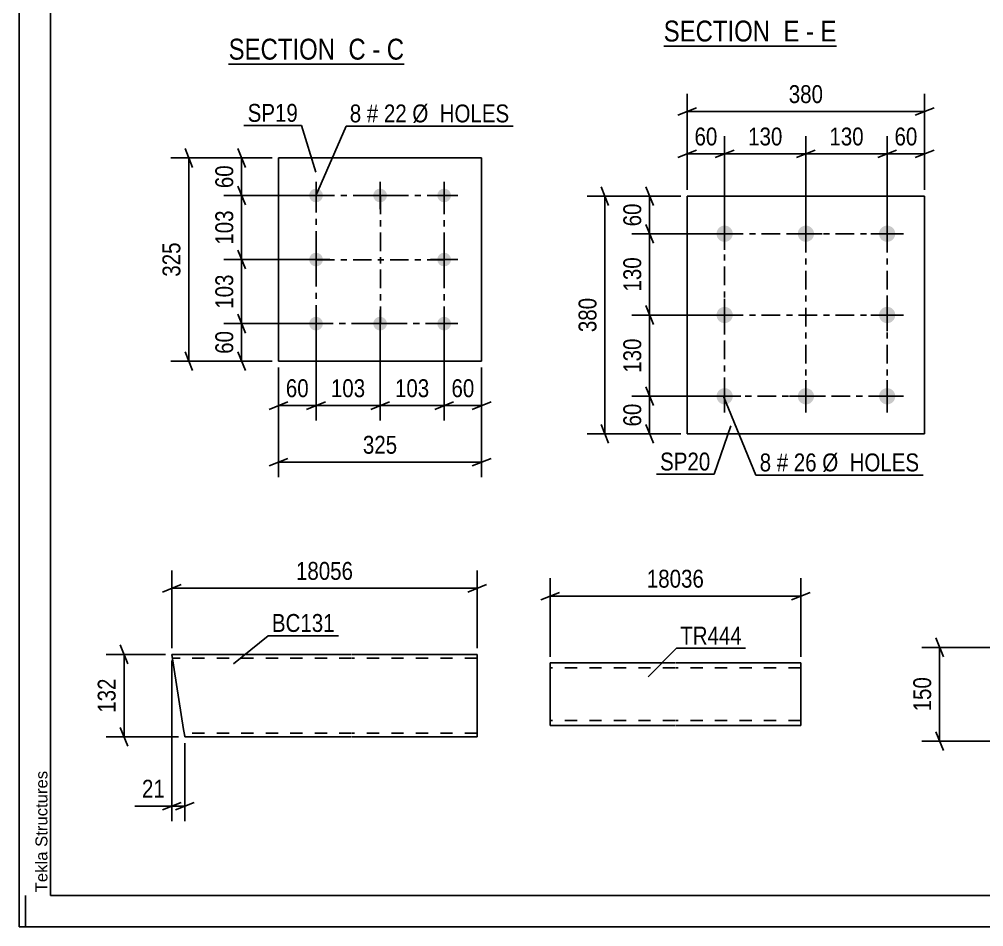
# Model space of a CAD drawing. Header units: millimetres. Extents: x 0 to 841, y 0 to 594.
# Drawn here: x 0 to 154.3, y 0 to 145.1 of the extents above; entities that cross this region are included whole.
import ezdxf

# ---------------------------------------------------------------- set-up
doc = ezdxf.new("R2010")
doc.units = ezdxf.units.MM
doc.linetypes.add('DXK_LINE_DOT2', pattern=[3.9198, 1.9599, -1.9599])
doc.linetypes.add('DXK_LINE_DOT3', pattern=[5.9187, 2.979, -0.9799, 0.9799, -0.9799])
doc.styles.add('Arial', font='ARIAL.TTF', dxfattribs={"height": 0.2})
doc.styles.add('Arial Narrow', font='ARIALN.TTF', dxfattribs={"height": 0.2})

# ---------------------------------------------------------------- blocks, each defined once
blk = doc.blocks.new('Unknown-814748305-1133')
at = {"color": 5, "linetype": 'Continuous'}
for p, q in [((0, 594), (0, 0)), ((5, 589), (5, 5)), ((1, 0), (1, 5)), ((5, 5), (836, 5)), ((0, 0), (841, 0))]:
    blk.add_line(p, q, dxfattribs=at)
at = {"color": 174, "linetype": 'Continuous', "style": 'Arial'}
blk.add_text('Tekla Structures', height=1.9102, rotation=90, dxfattribs=at).set_placement((4.5, 5.5))
blk = doc.blocks.new('Unknown-814748305-13 - 6897')
at = {"color": 6, "linetype": 'Continuous'}
blk.add_line((33.5, 137.94), (61.57, 137.94), dxfattribs=at)
at = {"color": 0, "linetype": 'Continuous'}
for points in [[(51.61, 138.69), (51.61, 142.19), (33.5, 142.19), (33.5, 138.69)], [(55.43, 138.69), (55.43, 142.19), (52.66, 142.19), (52.66, 138.69)], [(57.75, 138.69), (57.75, 142.19), (56.48, 142.19), (56.48, 138.69)], [(61.57, 138.69), (61.57, 142.19), (58.8, 142.19), (58.8, 138.69)]]:
    blk.add_wipeout(points, dxfattribs=at)
at = {"color": 7, "linetype": 'Continuous', "style": 'Arial Narrow'}
for s, p in [('SECTION ', (33.5, 138.69)), ('C', (52.66, 138.69)), ('C', (58.8, 138.69)), ('-', (56.48, 138.69))]:
    blk.add_text(s, height=3.34, dxfattribs=at).set_placement(p)
blk = doc.blocks.new('Unknown-814748305-19 - 7129')
at = {"color": 6, "linetype": 'Continuous'}
blk.add_line((103.11, 140.84), (130.76, 140.84), dxfattribs=at)
at = {"color": 0, "linetype": 'Continuous'}
for points in [[(121.22, 141.59), (121.22, 145.09), (103.11, 145.09), (103.11, 141.59)], [(124.83, 141.59), (124.83, 145.09), (122.27, 145.09), (122.27, 141.59)], [(127.15, 141.59), (127.15, 145.09), (125.88, 145.09), (125.88, 141.59)], [(130.76, 141.59), (130.76, 145.09), (128.2, 145.09), (128.2, 141.59)]]:
    blk.add_wipeout(points, dxfattribs=at)
at = {"color": 7, "linetype": 'Continuous', "style": 'Arial Narrow'}
for s, p in [('SECTION ', (103.11, 141.59)), ('E', (122.27, 141.59)), ('E', (128.2, 141.59)), ('-', (125.88, 141.59))]:
    blk.add_text(s, height=3.34, dxfattribs=at).set_placement(p)
blk = doc.blocks.new('Part-814748305-1952 - 1936')
at = {"color": 2, "linetype": 'Continuous'}
for p, q in [((106.86, 116.84), (106.86, 78.84)), ((144.86, 116.84), (106.86, 116.84)), ((144.86, 116.84), (144.86, 78.84)), ((144.86, 78.84), (106.86, 78.84))]:
    blk.add_line(p, q, dxfattribs=at)
blk = doc.blocks.new('Bolt-814748305-2013 - 1936')
at = {"linetype": 'Continuous'}
for points in [[(112.86, 112.14, -1), (112.86, 109.54, -1)], [(125.86, 112.14, -1), (125.86, 109.54, -1)], [(138.86, 112.14, -1), (138.86, 109.54, -1)], [(112.86, 99.14, -1), (112.86, 96.54, -1)], [(138.86, 99.14, -1), (138.86, 96.54, -1)], [(112.86, 86.14, -1), (112.86, 83.54, -1)], [(125.86, 86.14, -1), (125.86, 83.54, -1)], [(138.86, 86.14, -1), (138.86, 83.54, -1)]]:
    blk.add_hatch(color=1, dxfattribs=at).paths.add_polyline_path(points)
at = {"color": 1, "linetype": 'Continuous'}
for p, q in [((112.86, 113.44), (112.86, 108.24)), ((125.86, 113.44), (125.86, 108.24)), ((138.86, 113.44), (138.86, 108.24)), ((110.26, 110.84), (115.46, 110.84)), ((123.26, 110.84), (128.46, 110.84)), ((136.26, 110.84), (141.46, 110.84)), ((112.86, 100.44), (112.86, 95.24)), ((138.86, 100.44), (138.86, 95.24)), ((110.26, 97.84), (115.46, 97.84)), ((136.26, 97.84), (141.46, 97.84)), ((112.86, 87.44), (112.86, 82.24)), ((125.86, 87.44), (125.86, 82.24)), ((138.86, 87.44), (138.86, 82.24)), ((110.26, 84.84), (115.46, 84.84)), ((123.26, 84.84), (128.46, 84.84)), ((136.26, 84.84), (141.46, 84.84))]:
    blk.add_line(p, q, dxfattribs=at)
blk = doc.blocks.new('Part-814748305-7354 - 7347')
at = {"color": 2, "linetype": 'Continuous'}
for p, q in [((24.41, 43.56), (53.16, 43.56)), ((26.29, 31.56), (24.41, 43.56)), ((53.26, 43.56), (73.26, 43.56)), ((73.26, 43.56), (73.26, 43.47)), ((73.26, 43.47), (73.26, 42.82)), ((73.26, 42.82), (73.26, 31.56)), ((26.43, 30.72), (26.29, 31.56)), ((73.26, 30.36), (73.26, 31.56)), ((26.47, 30.46), (26.43, 30.72)), ((26.48, 30.36), (26.47, 30.46)), ((26.48, 30.36), (53.16, 30.36)), ((53.26, 30.36), (73.26, 30.36))]:
    blk.add_line(p, q, dxfattribs=at)
at = {"color": 7, "linetype": 'DXK_LINE_DOT2'}
for p, q in [((73.26, 43.21), (73.26, 42.82)), ((53.16, 42.96), (24.5, 42.96)), ((73.26, 42.96), (53.26, 42.96)), ((53.16, 30.96), (26.39, 30.96)), ((73.26, 30.96), (53.26, 30.96)), ((26.48, 30.36), (26.43, 30.72)), ((73.26, 30.45), (73.26, 30.71)), ((73.26, 30.36), (73.26, 30.45))]:
    blk.add_line(p, q, dxfattribs=at)
blk = doc.blocks.new('Part-814748305-2216 - 2200')
at = {"color": 2, "linetype": 'Continuous'}
for p, q in [((41.48, 90.46), (41.48, 122.96)), ((41.48, 122.96), (73.98, 122.96)), ((73.98, 122.96), (73.98, 90.46)), ((73.98, 90.46), (41.48, 90.46))]:
    blk.add_line(p, q, dxfattribs=at)
blk = doc.blocks.new('Bolt-814748305-2249 - 2200')
at = {"linetype": 'Continuous'}
for points in [[(47.48, 118.06, -1), (47.48, 115.86, -1)], [(57.73, 118.06, -1), (57.73, 115.86, -1)], [(67.98, 118.06, -1), (67.98, 115.86, -1)], [(47.48, 107.81, -1), (47.48, 105.61, -1)], [(67.98, 107.81, -1), (67.98, 105.61, -1)], [(47.48, 97.56, -1), (47.48, 95.36, -1)], [(57.73, 97.56, -1), (57.73, 95.36, -1)], [(67.98, 97.56, -1), (67.98, 95.36, -1)]]:
    blk.add_hatch(color=1, dxfattribs=at).paths.add_polyline_path(points)
at = {"color": 1, "linetype": 'Continuous'}
for p, q in [((47.48, 119.16), (47.48, 114.76)), ((57.73, 119.16), (57.73, 114.76)), ((67.98, 119.16), (67.98, 114.76)), ((45.28, 116.96), (49.68, 116.96)), ((55.53, 116.96), (59.93, 116.96)), ((65.78, 116.96), (70.18, 116.96)), ((47.48, 108.91), (47.48, 104.51)), ((67.98, 108.91), (67.98, 104.51)), ((45.28, 106.71), (49.68, 106.71)), ((65.78, 106.71), (70.18, 106.71)), ((47.48, 98.66), (47.48, 94.26)), ((57.73, 98.66), (57.73, 94.26)), ((67.98, 98.66), (67.98, 94.26)), ((45.28, 96.46), (49.68, 96.46)), ((55.53, 96.46), (59.93, 96.46)), ((65.78, 96.46), (70.18, 96.46))]:
    blk.add_line(p, q, dxfattribs=at)
blk = doc.blocks.new('Part-814748305-6073 - 6066')
at = {"color": 2, "linetype": 'Continuous'}
for p, q in [((104.93, 42.18), (84.93, 42.18)), ((84.93, 33.78), (84.93, 42.18)), ((125.03, 42.18), (105.03, 42.18)), ((125.03, 42.18), (125.03, 32.18)), ((84.93, 32.18), (84.93, 33.78)), ((104.93, 32.18), (84.93, 32.18)), ((125.03, 32.18), (105.03, 32.18))]:
    blk.add_line(p, q, dxfattribs=at)
at = {"color": 7, "linetype": 'DXK_LINE_DOT2'}
for p, q in [((104.93, 41.38), (84.93, 41.38)), ((125.03, 41.38), (105.03, 41.38)), ((84.93, 32.31), (84.93, 33.78)), ((84.93, 32.98), (84.93, 33.05)), ((104.93, 32.98), (84.93, 32.98)), ((125.03, 32.98), (105.03, 32.98)), ((125.03, 32.98), (125.03, 33.05))]:
    blk.add_line(p, q, dxfattribs=at)
blk = doc.blocks.new('Rectangle-814748305-2100 - 1936')
at = {"color": 1, "linetype": 'DXK_LINE_DOT3'}
blk.add_lwpolyline([(112.86, 110.84), (138.86, 110.84), (138.86, 84.84), (112.86, 84.84), (112.86, 110.84)], close=True, dxfattribs=at)
blk = doc.blocks.new('Rectangle-814748305-2336 - 2200')
at = {"color": 1, "linetype": 'DXK_LINE_DOT3'}
blk.add_lwpolyline([(47.48, 116.96), (67.98, 116.96), (67.98, 96.46), (47.48, 96.46), (47.48, 116.96)], close=True, dxfattribs=at)
blk = doc.blocks.new('Line-814748305-2093 - 1936')
at = {"color": 1, "linetype": 'DXK_LINE_DOT3'}
blk.add_line((125.86, 110.84), (125.86, 84.84), dxfattribs=at)
blk = doc.blocks.new('Line-814748305-2329 - 2200')
at = {"color": 1, "linetype": 'DXK_LINE_DOT3'}
blk.add_line((57.78, 116.96), (57.78, 96.46), dxfattribs=at)
blk = doc.blocks.new('Line-814748305-2086 - 1936')
at = {"color": 1, "linetype": 'DXK_LINE_DOT3'}
blk.add_line((112.86, 97.84), (138.86, 97.84), dxfattribs=at)
blk = doc.blocks.new('Line-814748305-2322 - 2200')
at = {"color": 1, "linetype": 'DXK_LINE_DOT3'}
blk.add_line((47.48, 106.66), (67.98, 106.66), dxfattribs=at)
blk = doc.blocks.new('StraightDimension-814748305-2072 - 1936')
at = {"color": 7, "linetype": 'Continuous'}
for p, q in [((100.26, 86.34), (101.46, 83.34)), ((111.86, 84.84), (98.01, 84.84)), ((100.86, 78.84), (100.86, 84.84)), ((101.46, 77.34), (100.26, 80.34)), ((105.86, 78.84), (98.01, 78.84))]:
    blk.add_line(p, q, dxfattribs=at)
at = {"color": 0}
blk.add_wipeout([(100.11, 84.27), (95.91, 84.27), (95.91, 79.41), (100.11, 79.41)], dxfattribs=at)
at = {"color": 3, "style": 'Arial Narrow'}
blk.add_text('60', height=2.863, rotation=90.0002, dxfattribs=at).set_placement((99.51, 80.01))
blk = doc.blocks.new('StraightDimension-814748305-2015 - 1936')
at = {"color": 7, "linetype": 'Continuous'}
for p, q in [((106.86, 117.84), (106.86, 133.24)), ((144.86, 117.84), (144.86, 133.24)), ((108.36, 130.99), (105.36, 129.79)), ((106.86, 130.39), (144.86, 130.39)), ((143.36, 129.79), (146.36, 130.99))]:
    blk.add_line(p, q, dxfattribs=at)
at = {"color": 0}
blk.add_wipeout([(129.21, 131.14), (129.21, 135.34), (122.52, 135.34), (122.52, 131.14)], dxfattribs=at)
at = {"color": 3, "style": 'Arial Narrow'}
blk.add_text('380', height=2.863, dxfattribs=at).set_placement((123.12, 131.74))
blk = doc.blocks.new('StraightDimension-814748305-2028 - 1936')
at = {"color": 7, "linetype": 'Continuous'}
for p, q in [((106.86, 117.84), (106.86, 126.46)), ((112.86, 111.84), (112.86, 126.46)), ((105.36, 123.01), (108.36, 124.21)), ((106.86, 123.61), (112.86, 123.61)), ((114.36, 124.21), (111.36, 123.01))]:
    blk.add_line(p, q, dxfattribs=at)
at = {"color": 0}
blk.add_wipeout([(112.29, 124.36), (112.29, 128.56), (107.44, 128.56), (107.44, 124.36)], dxfattribs=at)
at = {"color": 3, "style": 'Arial Narrow'}
blk.add_text('60', height=2.863, dxfattribs=at).set_placement((108.04, 124.96))
blk = doc.blocks.new('StraightDimension-814748305-2038 - 1936')
at = {"color": 7, "linetype": 'Continuous'}
for p, q in [((138.86, 111.84), (138.86, 126.46)), ((144.86, 117.84), (144.86, 126.46)), ((137.36, 123.01), (140.36, 124.21)), ((138.86, 123.61), (144.86, 123.61)), ((146.36, 124.21), (143.36, 123.01))]:
    blk.add_line(p, q, dxfattribs=at)
at = {"color": 0}
blk.add_wipeout([(144.29, 124.36), (144.29, 128.56), (139.44, 128.56), (139.44, 124.36)], dxfattribs=at)
at = {"color": 3, "style": 'Arial Narrow'}
blk.add_text('60', height=2.863, dxfattribs=at).set_placement((140.04, 124.96))
blk = doc.blocks.new('StraightDimension-814748305-2051 - 1936')
at = {"color": 7, "linetype": 'Continuous'}
for p, q in [((94.3, 115.34), (93.1, 118.34)), ((105.86, 116.84), (90.85, 116.84)), ((93.7, 78.84), (93.7, 116.84)), ((93.1, 80.34), (94.3, 77.34)), ((105.86, 78.84), (90.85, 78.84))]:
    blk.add_line(p, q, dxfattribs=at)
at = {"color": 0}
blk.add_wipeout([(92.95, 101.19), (88.75, 101.19), (88.75, 94.5), (92.95, 94.5)], dxfattribs=at)
at = {"color": 3, "style": 'Arial Narrow'}
blk.add_text('380', height=2.863, rotation=90.0002, dxfattribs=at).set_placement((92.35, 95.1))
blk = doc.blocks.new('StraightDimension-814748305-2062 - 1936')
at = {"color": 7, "linetype": 'Continuous'}
for p, q in [((100.26, 118.34), (101.46, 115.34)), ((105.86, 116.84), (98.01, 116.84)), ((100.86, 110.84), (100.86, 116.84)), ((101.46, 109.34), (100.26, 112.34)), ((111.86, 110.84), (98.01, 110.84))]:
    blk.add_line(p, q, dxfattribs=at)
at = {"color": 0}
blk.add_wipeout([(100.11, 116.27), (95.91, 116.27), (95.91, 111.41), (100.11, 111.41)], dxfattribs=at)
at = {"color": 3, "style": 'Arial Narrow'}
blk.add_text('60', height=2.863, rotation=90.0002, dxfattribs=at).set_placement((99.51, 112.02))
blk = doc.blocks.new('StraightDimension-814748305-11896 - 1936')
at = {"color": 7, "linetype": 'Continuous'}
for p, q in [((112.86, 111.84), (112.86, 126.46)), ((125.86, 111.84), (125.86, 126.46)), ((114.36, 124.21), (111.36, 123.01)), ((112.86, 123.61), (125.86, 123.61)), ((124.36, 123.01), (127.36, 124.21))]:
    blk.add_line(p, q, dxfattribs=at)
at = {"color": 0}
blk.add_wipeout([(122.71, 124.36), (122.71, 128.56), (116.02, 128.56), (116.02, 124.36)], dxfattribs=at)
at = {"color": 3, "style": 'Arial Narrow'}
blk.add_text('130', height=2.863, dxfattribs=at).set_placement((116.62, 124.96))
blk = doc.blocks.new('StraightDimension-814748305-11898 - 1936')
at = {"color": 7, "linetype": 'Continuous'}
for p, q in [((125.86, 111.84), (125.86, 126.46)), ((138.86, 111.84), (138.86, 126.46)), ((127.36, 124.21), (124.36, 123.01)), ((125.86, 123.61), (138.86, 123.61)), ((137.36, 123.01), (140.36, 124.21))]:
    blk.add_line(p, q, dxfattribs=at)
at = {"color": 0}
blk.add_wipeout([(135.71, 124.36), (135.71, 128.56), (129.02, 128.56), (129.02, 124.36)], dxfattribs=at)
at = {"color": 3, "style": 'Arial Narrow'}
blk.add_text('130', height=2.863, dxfattribs=at).set_placement((129.62, 124.96))
blk = doc.blocks.new('StraightDimension-814748305-11918 - 1936')
at = {"color": 7, "linetype": 'Continuous'}
for p, q in [((101.46, 96.34), (100.26, 99.34)), ((111.86, 97.84), (98.01, 97.84)), ((100.86, 84.84), (100.86, 97.84)), ((100.26, 86.34), (101.46, 83.34)), ((111.86, 84.84), (98.01, 84.84))]:
    blk.add_line(p, q, dxfattribs=at)
at = {"color": 0}
blk.add_wipeout([(100.11, 94.69), (95.91, 94.69), (95.91, 88), (100.11, 88)], dxfattribs=at)
at = {"color": 3, "style": 'Arial Narrow'}
blk.add_text('130', height=2.863, rotation=90.0002, dxfattribs=at).set_placement((99.51, 88.6))
blk = doc.blocks.new('StraightDimension-814748305-11920 - 1936')
at = {"color": 7, "linetype": 'Continuous'}
for p, q in [((101.46, 109.34), (100.26, 112.34)), ((111.86, 110.84), (98.01, 110.84)), ((100.86, 97.84), (100.86, 110.84)), ((100.26, 99.34), (101.46, 96.34)), ((111.86, 97.84), (98.01, 97.84))]:
    blk.add_line(p, q, dxfattribs=at)
at = {"color": 0}
blk.add_wipeout([(100.11, 107.69), (95.91, 107.69), (95.91, 101), (100.11, 101)], dxfattribs=at)
at = {"color": 3, "style": 'Arial Narrow'}
blk.add_text('130', height=2.863, rotation=90.0002, dxfattribs=at).set_placement((99.51, 101.6))
blk = doc.blocks.new('StraightDimension-814748305-2132 - 2115')
at = {"color": 7, "linetype": 'Continuous'}
for p, q in [((147.85, 43.18), (146.65, 46.18)), ((157.24, 44.68), (144.4, 44.68)), ((147.25, 29.68), (147.25, 44.68)), ((146.65, 31.18), (147.85, 28.18)), ((157.24, 29.68), (144.4, 29.68))]:
    blk.add_line(p, q, dxfattribs=at)
at = {"color": 0}
blk.add_wipeout([(146.5, 40.53), (142.3, 40.53), (142.3, 33.84), (146.5, 33.84)], dxfattribs=at)
at = {"color": 3, "style": 'Arial Narrow'}
blk.add_text('150', height=2.863, rotation=90.0002, dxfattribs=at).set_placement((145.9, 34.44))
blk = doc.blocks.new('StraightDimension-814748305-7357 - 7347')
at = {"color": 7, "linetype": 'Continuous'}
for p, q in [((17.36, 42.06), (16.16, 45.06)), ((23.41, 43.56), (13.91, 43.56)), ((16.76, 30.36), (16.76, 43.56)), ((16.16, 31.86), (17.36, 28.86)), ((25.48, 30.36), (13.91, 30.36))]:
    blk.add_line(p, q, dxfattribs=at)
at = {"color": 0}
blk.add_wipeout([(16.01, 40.31), (11.81, 40.31), (11.81, 33.62), (16.01, 33.62)], dxfattribs=at)
at = {"color": 3, "style": 'Arial Narrow'}
blk.add_text('132', height=2.863, rotation=90.0002, dxfattribs=at).set_placement((15.41, 34.22))
blk = doc.blocks.new('StraightDimension-814748305-7372 - 7347')
at = {"color": 7, "linetype": 'Continuous'}
for p, q in [((24.41, 42.56), (24.41, 16.89)), ((26.48, 29.36), (26.48, 16.89)), ((22.91, 18.69), (25.91, 19.89)), ((24.41, 19.29), (26.48, 19.29)), ((27.98, 19.89), (24.98, 18.69))]:
    blk.add_line(p, q, dxfattribs=at)
at = {"color": 0}
blk.add_wipeout([(23.89, 20.04), (23.89, 24.24), (19.03, 24.24), (19.03, 20.04)], dxfattribs=at)
at = {"color": 7, "linetype": 'Continuous'}
blk.add_line((24.41, 19.29), (18.5, 19.29), dxfattribs=at)
blk.add_line((24.41, 19.29), (18.5, 19.29), dxfattribs=at)
at = {"color": 3, "style": 'Arial Narrow'}
blk.add_text('21', height=2.863, dxfattribs=at).set_placement((19.63, 20.64))
blk = doc.blocks.new('StraightDimension-814748305-7385 - 7347')
at = {"color": 7, "linetype": 'Continuous'}
for p, q in [((24.41, 44.56), (24.41, 56.98)), ((73.26, 44.56), (73.26, 56.98)), ((25.91, 54.73), (22.91, 53.53)), ((24.41, 54.13), (73.26, 54.13)), ((71.76, 53.53), (74.76, 54.73))]:
    blk.add_line(p, q, dxfattribs=at)
at = {"color": 0}
blk.add_wipeout([(54.01, 54.88), (54.01, 59.08), (43.67, 59.08), (43.67, 54.88)], dxfattribs=at)
at = {"color": 3, "style": 'Arial Narrow'}
blk.add_text('18056', height=2.863, dxfattribs=at).set_placement((44.27, 55.48))
blk = doc.blocks.new('StraightDimension-814748305-2276 - 2200')
at = {"color": 7, "linetype": 'Continuous'}
for p, q in [((41.48, 89.46), (41.48, 71.9)), ((73.98, 89.46), (73.98, 71.9)), ((42.98, 74.9), (39.98, 73.7)), ((41.48, 74.3), (73.98, 74.3)), ((72.48, 73.7), (75.48, 74.9))]:
    blk.add_line(p, q, dxfattribs=at)
at = {"color": 0}
blk.add_wipeout([(61.07, 75.05), (61.07, 79.25), (54.38, 79.25), (54.38, 75.05)], dxfattribs=at)
at = {"color": 3, "style": 'Arial Narrow'}
blk.add_text('325', height=2.863, dxfattribs=at).set_placement((54.98, 75.65))
blk = doc.blocks.new('StraightDimension-814748305-2287 - 2200')
at = {"color": 7, "linetype": 'Continuous'}
for p, q in [((47.48, 95.46), (47.48, 80.95)), ((41.48, 89.46), (41.48, 80.95)), ((39.98, 82.75), (42.98, 83.95)), ((41.48, 83.35), (47.48, 83.35)), ((48.98, 83.95), (45.98, 82.75))]:
    blk.add_line(p, q, dxfattribs=at)
at = {"color": 0}
blk.add_wipeout([(46.9, 84.1), (46.9, 88.3), (42.05, 88.3), (42.05, 84.1)], dxfattribs=at)
at = {"color": 3, "style": 'Arial Narrow'}
blk.add_text('60', height=2.863, dxfattribs=at).set_placement((42.65, 84.7))
blk = doc.blocks.new('StraightDimension-814748305-2251 - 2200')
at = {"color": 7, "linetype": 'Continuous'}
for p, q in [((34.98, 97.96), (36.18, 94.96)), ((46.48, 96.46), (32.73, 96.46)), ((35.58, 90.46), (35.58, 96.46)), ((36.18, 88.96), (34.98, 91.96)), ((40.48, 90.46), (32.73, 90.46))]:
    blk.add_line(p, q, dxfattribs=at)
at = {"color": 0}
blk.add_wipeout([(34.83, 95.89), (30.63, 95.89), (30.63, 91.03), (34.83, 91.03)], dxfattribs=at)
at = {"color": 3, "style": 'Arial Narrow'}
blk.add_text('60', height=2.863, rotation=90.0002, dxfattribs=at).set_placement((34.23, 91.63))
blk = doc.blocks.new('StraightDimension-814748305-2261 - 2200')
at = {"color": 7, "linetype": 'Continuous'}
for p, q in [((34.98, 124.46), (36.18, 121.46)), ((40.48, 122.96), (32.73, 122.96)), ((35.58, 116.96), (35.58, 122.96)), ((36.18, 115.46), (34.98, 118.46)), ((46.48, 116.96), (32.73, 116.96))]:
    blk.add_line(p, q, dxfattribs=at)
at = {"color": 0}
blk.add_wipeout([(34.83, 122.39), (30.63, 122.39), (30.63, 117.53), (34.83, 117.53)], dxfattribs=at)
at = {"color": 3, "style": 'Arial Narrow'}
blk.add_text('60', height=2.863, rotation=90.0002, dxfattribs=at).set_placement((34.23, 118.13))
blk = doc.blocks.new('StraightDimension-814748305-2297 - 2200')
at = {"color": 7, "linetype": 'Continuous'}
for p, q in [((67.98, 95.46), (67.98, 80.95)), ((73.98, 89.46), (73.98, 80.95)), ((66.48, 82.75), (69.48, 83.95)), ((67.98, 83.35), (73.98, 83.35)), ((75.48, 83.95), (72.48, 82.75))]:
    blk.add_line(p, q, dxfattribs=at)
at = {"color": 0}
blk.add_wipeout([(73.4, 84.1), (73.4, 88.3), (68.55, 88.3), (68.55, 84.1)], dxfattribs=at)
at = {"color": 3, "style": 'Arial Narrow'}
blk.add_text('60', height=2.863, dxfattribs=at).set_placement((69.15, 84.7))
blk = doc.blocks.new('StraightDimension-814748305-2312 - 2200')
at = {"color": 7, "linetype": 'Continuous'}
for p, q in [((27.72, 121.46), (26.52, 124.46)), ((40.48, 122.96), (24.27, 122.96)), ((27.12, 90.46), (27.12, 122.96)), ((26.52, 91.96), (27.72, 88.96)), ((40.48, 90.46), (24.27, 90.46))]:
    blk.add_line(p, q, dxfattribs=at)
at = {"color": 0}
blk.add_wipeout([(26.37, 110.05), (22.17, 110.05), (22.17, 103.37), (26.37, 103.37)], dxfattribs=at)
at = {"color": 3, "style": 'Arial Narrow'}
blk.add_text('325', height=2.863, rotation=90.0002, dxfattribs=at).set_placement((25.77, 103.97))
blk = doc.blocks.new('StraightDimension-814748305-11493 - 2200')
at = {"color": 7, "linetype": 'Continuous'}
for p, q in [((34.98, 108.21), (36.18, 105.21)), ((46.48, 106.71), (32.73, 106.71)), ((35.58, 96.46), (35.58, 106.71)), ((36.18, 94.96), (34.98, 97.96)), ((46.48, 96.46), (32.73, 96.46))]:
    blk.add_line(p, q, dxfattribs=at)
at = {"color": 0}
blk.add_wipeout([(34.83, 104.93), (30.63, 104.93), (30.63, 98.24), (34.83, 98.24)], dxfattribs=at)
at = {"color": 3, "style": 'Arial Narrow'}
blk.add_text('103', height=2.863, rotation=90.0002, dxfattribs=at).set_placement((34.23, 98.84))
blk = doc.blocks.new('StraightDimension-814748305-11495 - 2200')
at = {"color": 7, "linetype": 'Continuous'}
for p, q in [((34.98, 118.46), (36.18, 115.46)), ((46.48, 116.96), (32.73, 116.96)), ((35.58, 106.71), (35.58, 116.96)), ((36.18, 105.21), (34.98, 108.21)), ((46.48, 106.71), (32.73, 106.71))]:
    blk.add_line(p, q, dxfattribs=at)
at = {"color": 0}
blk.add_wipeout([(34.83, 115.18), (30.63, 115.18), (30.63, 108.49), (34.83, 108.49)], dxfattribs=at)
at = {"color": 3, "style": 'Arial Narrow'}
blk.add_text('103', height=2.863, rotation=90.0002, dxfattribs=at).set_placement((34.23, 109.09))
blk = doc.blocks.new('StraightDimension-814748305-11515 - 2200')
at = {"color": 7, "linetype": 'Continuous'}
for p, q in [((47.48, 95.46), (47.48, 80.95)), ((57.73, 95.46), (57.73, 80.95)), ((45.98, 82.75), (48.98, 83.95)), ((47.48, 83.35), (57.73, 83.35)), ((59.23, 83.95), (56.23, 82.75))]:
    blk.add_line(p, q, dxfattribs=at)
at = {"color": 0}
blk.add_wipeout([(55.94, 84.1), (55.94, 88.3), (49.26, 88.3), (49.26, 84.1)], dxfattribs=at)
at = {"color": 3, "style": 'Arial Narrow'}
blk.add_text('103', height=2.863, dxfattribs=at).set_placement((49.86, 84.7))
blk = doc.blocks.new('StraightDimension-814748305-11517 - 2200')
at = {"color": 7, "linetype": 'Continuous'}
for p, q in [((57.73, 95.46), (57.73, 80.95)), ((67.98, 95.46), (67.98, 80.95)), ((56.23, 82.75), (59.23, 83.95)), ((57.73, 83.35), (67.98, 83.35)), ((69.48, 83.95), (66.48, 82.75))]:
    blk.add_line(p, q, dxfattribs=at)
at = {"color": 0}
blk.add_wipeout([(66.19, 84.1), (66.19, 88.3), (59.51, 88.3), (59.51, 84.1)], dxfattribs=at)
at = {"color": 3, "style": 'Arial Narrow'}
blk.add_text('103', height=2.863, dxfattribs=at).set_placement((60.11, 84.7))
blk = doc.blocks.new('StraightDimension-814748305-6077 - 6066')
at = {"color": 7, "linetype": 'Continuous'}
for p, q in [((84.93, 43.18), (84.93, 55.73)), ((125.03, 43.18), (125.03, 55.73)), ((86.43, 53.48), (83.43, 52.28)), ((84.93, 52.88), (125.03, 52.88)), ((123.53, 52.28), (126.53, 53.48))]:
    blk.add_line(p, q, dxfattribs=at)
at = {"color": 0}
blk.add_wipeout([(110.15, 53.63), (110.15, 57.83), (99.81, 57.83), (99.81, 53.63)], dxfattribs=at)
at = {"color": 3, "style": 'Arial Narrow'}
blk.add_text('18036', height=2.863, dxfattribs=at).set_placement((100.41, 54.23))
blk = doc.blocks.new('Mark-814748305-1948 - 1936')
at = {"color": 0}
blk.add_wipeout([(110.57, 72.97), (110.57, 75.97), (102.53, 75.97), (102.53, 72.97)], dxfattribs=at)
blk.add_wipeout([(110.57, 72.97), (110.57, 75.97), (102.53, 75.97), (102.53, 72.97)], dxfattribs=at)
at = {"color": 30, "linetype": 'Continuous'}
for p in [(113.85, 80.11), (101.93, 72.37)]:
    blk.add_line(p, (111.17, 72.37), dxfattribs=at)
at = {"color": 3, "style": 'Arial Narrow'}
blk.add_text('SP20', height=2.863, dxfattribs=at).set_placement((102.53, 72.97))
blk = doc.blocks.new('Mark-814748305-2009 - 1936')
at = {"color": 0}
for points in [[(120.3, 72.83), (120.3, 75.83), (118.47, 75.83), (118.47, 72.83)], [(123.02, 72.83), (123.02, 75.83), (121.2, 75.83), (121.2, 72.83)], [(127.58, 72.83), (127.58, 75.83), (123.92, 75.83), (123.92, 72.83)], [(144.01, 72.83), (144.01, 75.83), (128.48, 75.83), (128.48, 72.83)]]:
    blk.add_wipeout(points, dxfattribs=at)
for points in [[(120.3, 72.83), (120.3, 75.83), (118.47, 75.83), (118.47, 72.83)], [(123.02, 72.83), (123.02, 75.83), (121.2, 75.83), (121.2, 72.83)], [(127.58, 72.83), (127.58, 75.83), (123.92, 75.83), (123.92, 72.83)], [(144.01, 72.83), (144.01, 75.83), (128.48, 75.83), (128.48, 72.83)]]:
    blk.add_wipeout(points, dxfattribs=at)
at = {"color": 7, "linetype": 'Continuous'}
for p, q in [((112.63, 84.94), (117.87, 72.23)), ((117.87, 72.23), (144.61, 72.23))]:
    blk.add_line(p, q, dxfattribs=at)
at = {"color": 3, "style": 'Arial Narrow'}
for s, height, p in [('8', 2.86, (118.47, 72.83)), ('#', 2.86, (121.2, 72.83)), ('26', 2.863, (123.92, 72.83)), ('Ø  HOLES', 2.863, (128.48, 72.83))]:
    blk.add_text(s, height=height, dxfattribs=at).set_placement(p)
blk = doc.blocks.new('Mark-814748305-7350 - 7347')
at = {"color": 0}
blk.add_wipeout([(50.47, 47.15), (50.47, 50.15), (40.42, 50.15), (40.42, 47.15)], dxfattribs=at)
blk.add_wipeout([(50.47, 47.15), (50.47, 50.15), (40.42, 50.15), (40.42, 47.15)], dxfattribs=at)
at = {"color": 30, "linetype": 'Continuous'}
for p, q in [((34.3, 42.06), (39.82, 46.55)), ((39.82, 46.55), (51.07, 46.55))]:
    blk.add_line(p, q, dxfattribs=at)
at = {"color": 3, "style": 'Arial Narrow'}
blk.add_text('BC131', height=2.863, dxfattribs=at).set_placement((40.42, 47.15))
blk = doc.blocks.new('Mark-814748305-2212 - 2200')
at = {"color": 0}
blk.add_wipeout([(44.58, 128.74), (44.58, 131.74), (36.54, 131.74), (36.54, 128.74)], dxfattribs=at)
blk.add_wipeout([(44.58, 128.74), (44.58, 131.74), (36.54, 131.74), (36.54, 128.74)], dxfattribs=at)
at = {"color": 30, "linetype": 'Continuous'}
for p in [(35.94, 128.14), (47.47, 120.71)]:
    blk.add_line(p, (45.18, 128.14), dxfattribs=at)
at = {"color": 3, "style": 'Arial Narrow'}
blk.add_text('SP19', height=2.863, dxfattribs=at).set_placement((36.54, 128.74))
blk = doc.blocks.new('Mark-814748305-2245 - 2200')
at = {"color": 0}
for points in [[(54.71, 128.65), (54.71, 131.65), (52.88, 131.65), (52.88, 128.65)], [(57.44, 128.65), (57.44, 131.65), (55.61, 131.65), (55.61, 128.65)], [(61.99, 128.65), (61.99, 131.65), (58.34, 131.65), (58.34, 128.65)], [(78.42, 128.65), (78.42, 131.65), (62.89, 131.65), (62.89, 128.65)]]:
    blk.add_wipeout(points, dxfattribs=at)
for points in [[(54.71, 128.65), (54.71, 131.65), (52.88, 131.65), (52.88, 128.65)], [(57.44, 128.65), (57.44, 131.65), (55.61, 131.65), (55.61, 128.65)], [(61.99, 128.65), (61.99, 131.65), (58.34, 131.65), (58.34, 128.65)], [(78.42, 128.65), (78.42, 131.65), (62.89, 131.65), (62.89, 128.65)]]:
    blk.add_wipeout(points, dxfattribs=at)
at = {"color": 7, "linetype": 'Continuous'}
for p, q in [((47.38, 116.77), (52.28, 128.05)), ((52.28, 128.05), (79.02, 128.05))]:
    blk.add_line(p, q, dxfattribs=at)
at = {"color": 3, "style": 'Arial Narrow'}
for s, height, p in [('8', 2.86, (52.88, 128.65)), ('#', 2.86, (55.61, 128.65)), ('22', 2.863, (58.34, 128.65)), ('Ø  HOLES', 2.863, (62.89, 128.65))]:
    blk.add_text(s, height=height, dxfattribs=at).set_placement(p)
blk = doc.blocks.new('Mark-814748305-6069 - 6066')
at = {"color": 0}
blk.add_wipeout([(115.61, 45.13), (115.61, 48.13), (105.75, 48.13), (105.75, 45.13)], dxfattribs=at)
blk.add_wipeout([(115.61, 45.13), (115.61, 48.13), (105.75, 48.13), (105.75, 45.13)], dxfattribs=at)
at = {"color": 30, "linetype": 'Continuous'}
for p, q in [((100.6, 39.98), (105.15, 44.53)), ((105.15, 44.53), (116.21, 44.53))]:
    blk.add_line(p, q, dxfattribs=at)
at = {"color": 3, "style": 'Arial Narrow'}
blk.add_text('TR444', height=2.863, dxfattribs=at).set_placement((105.75, 45.13))

msp = doc.modelspace()

# ---------------------------------------------------------------- block references
for name in ['Unknown-814748305-1133', 'Part-814748305-2216 - 2200', 'Bolt-814748305-2249 - 2200', 'Rectangle-814748305-2336 - 2200', 'Line-814748305-2329 - 2200', 'Part-814748305-1952 - 1936', 'Bolt-814748305-2013 - 1936', 'Rectangle-814748305-2100 - 1936', 'Line-814748305-2093 - 1936', 'Line-814748305-2322 - 2200', 'Line-814748305-2086 - 1936', 'Part-814748305-7354 - 7347', 'Part-814748305-6073 - 6066']:
    msp.add_blockref(name, (0, 0))

# ---------------------------------------------------------------- next in the draw order: block references
for name in ['Unknown-814748305-19 - 7129', 'Unknown-814748305-13 - 6897', 'StraightDimension-814748305-2015 - 1936', 'StraightDimension-814748305-2261 - 2200', 'StraightDimension-814748305-2276 - 2200', 'StraightDimension-814748305-2072 - 1936', 'StraightDimension-814748305-6077 - 6066', 'StraightDimension-814748305-7357 - 7347', 'StraightDimension-814748305-2132 - 2115']:
    msp.add_blockref(name, (0, 0))

# ---------------------------------------------------------------- next in the draw order: block references
for name in ['StraightDimension-814748305-2028 - 1936', 'StraightDimension-814748305-2038 - 1936', 'StraightDimension-814748305-2287 - 2200', 'StraightDimension-814748305-2297 - 2200', 'StraightDimension-814748305-7385 - 7347', 'Mark-814748305-6069 - 6066', 'StraightDimension-814748305-7372 - 7347']:
    msp.add_blockref(name, (0, 0))

# ---------------------------------------------------------------- next in the draw order: block references
for name in ['StraightDimension-814748305-2051 - 1936', 'StraightDimension-814748305-2251 - 2200', 'Mark-814748305-7350 - 7347']:
    msp.add_blockref(name, (0, 0))

# ---------------------------------------------------------------- next in the draw order: block references
for name in ['StraightDimension-814748305-2312 - 2200', 'StraightDimension-814748305-2062 - 1936', 'StraightDimension-814748305-11918 - 1936', 'Mark-814748305-1948 - 1936']:
    msp.add_blockref(name, (0, 0))

# ---------------------------------------------------------------- next in the draw order: block references
for name in ['Mark-814748305-2212 - 2200', 'StraightDimension-814748305-11896 - 1936', 'StraightDimension-814748305-11493 - 2200', 'Mark-814748305-2009 - 1936']:
    msp.add_blockref(name, (0, 0))

# ---------------------------------------------------------------- next in the draw order: block references
for name in ['Mark-814748305-2245 - 2200', 'StraightDimension-814748305-11898 - 1936', 'StraightDimension-814748305-11495 - 2200', 'StraightDimension-814748305-11920 - 1936', 'StraightDimension-814748305-11515 - 2200']:
    msp.add_blockref(name, (0, 0))

# ---------------------------------------------------------------- next in the draw order: block references
msp.add_blockref('StraightDimension-814748305-11517 - 2200', (0, 0))

doc.saveas('drawing.dxf')
